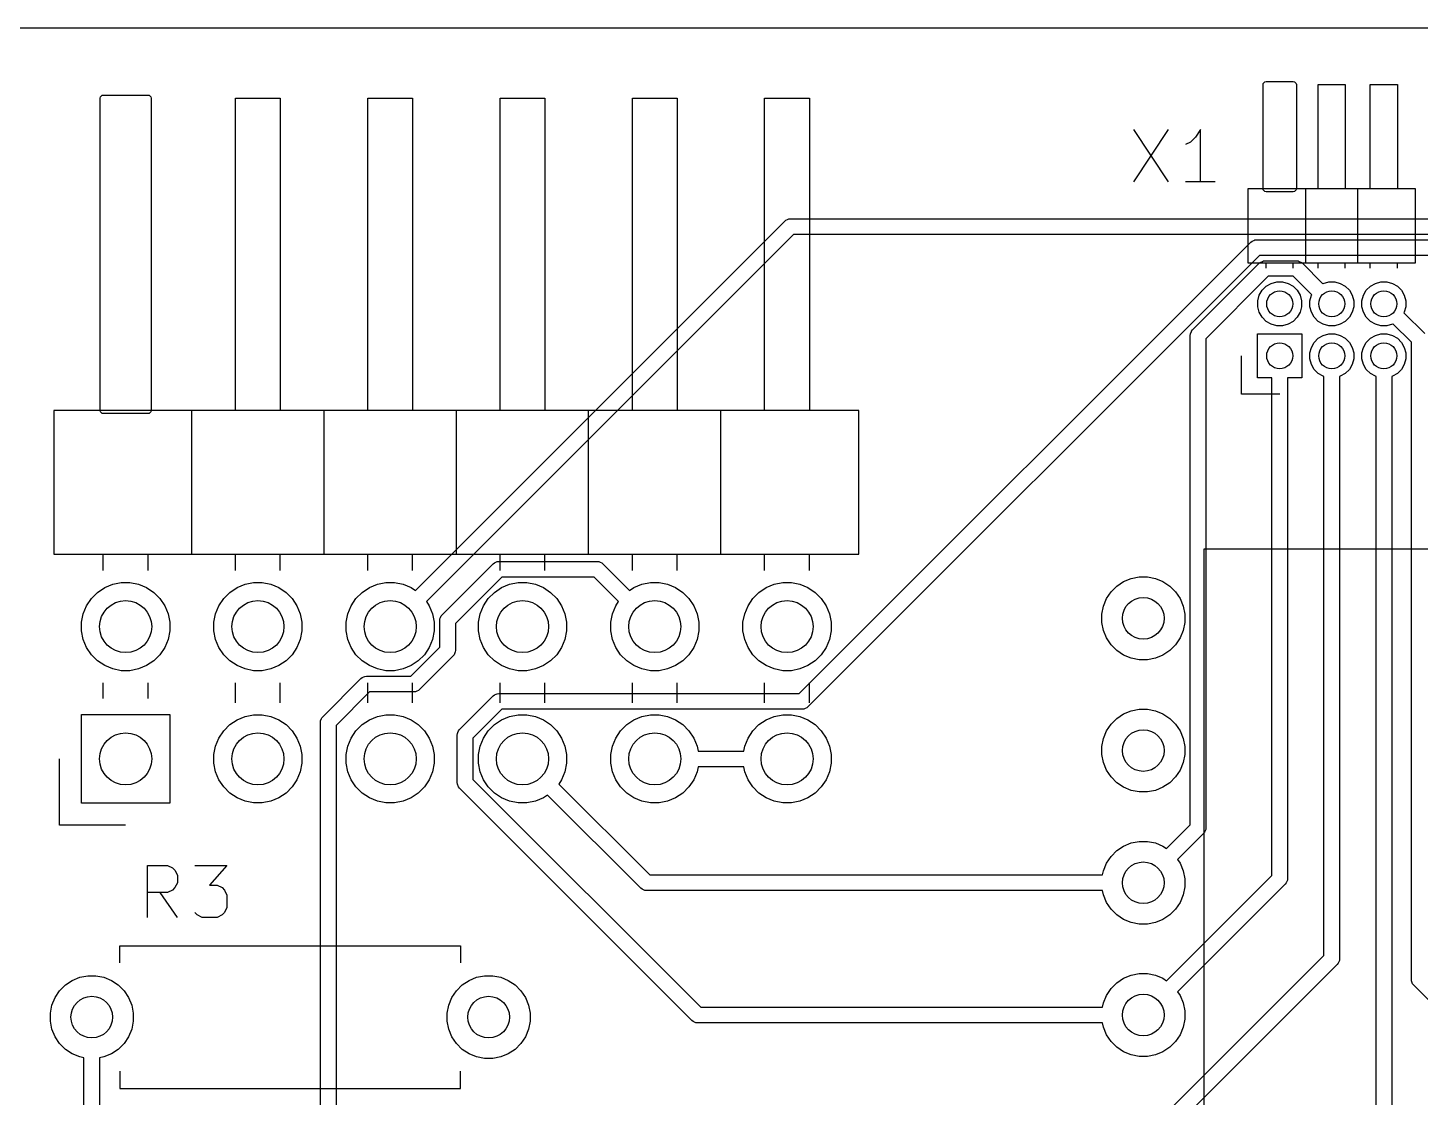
# Model space of a CAD drawing. Extents: x 119.8 to 199.8, y -185.2 to -95.2.
# Drawn here: x 136.22 to 162.95, y -115.7 to -95.16 of the extents above; entities that cross this region are included whole.
import ezdxf

# ---------------------------------------------------------------- set-up
doc = ezdxf.new("R2010")
doc.units = 0
doc.layers.add('BLACK', color=7, linetype='CONTINUOUS')

msp = doc.modelspace()

# ---------------------------------------------------------------- linework, layer by layer
at = {"layer": 'BLACK', "linetype": 'CONTINUOUS'}
for p, q in [((119.7556, -95.1644), (199.7556, -95.1644)), ((159.9356, -96.2544), (159.940167, -96.231439)), ((159.940167, -96.231439), (159.972639, -96.198967)), ((159.972639, -96.198967), (159.9956, -96.1944)), ((159.9956, -96.1944), (160.5156, -96.1944)), ((160.5156, -96.1944), (160.538561, -96.198967)), ((160.538561, -96.198967), (160.571033, -96.231439)), ((160.571033, -96.231439), (160.5756, -96.2544)), ((137.6056, -96.5144), (137.610167, -96.491439)), ((137.610167, -96.491439), (137.642639, -96.458967)), ((137.642639, -96.458967), (137.6656, -96.4544)), ((137.6656, -96.4544), (138.5256, -96.4544)), ((138.5256, -96.4544), (138.548561, -96.458967)), ((138.548561, -96.458967), (138.581033, -96.491439)), ((138.581033, -96.491439), (138.5856, -96.5144)), ((159.9356, -98.2544), (159.9356, -96.2544)), ((160.5756, -96.2544), (160.5756, -98.2544)), ((160.9956, -96.2544), (161.5156, -96.2544)), ((160.9956, -98.2544), (160.9956, -96.2544)), ((161.5156, -96.2544), (161.5156, -98.2544)), ((161.9956, -96.2544), (162.5156, -96.2544)), ((161.9956, -98.2544), (161.9956, -96.2544)), ((162.5156, -96.2544), (162.5156, -98.2544)), ((137.6056, -102.5144), (137.6056, -96.5144)), ((138.5856, -96.5144), (138.5856, -102.5144)), ((140.2056, -96.5144), (141.0656, -96.5144)), ((140.2056, -102.5144), (140.2056, -96.5144)), ((141.0656, -96.5144), (141.0656, -102.5144)), ((142.7456, -96.5144), (143.6056, -96.5144)), ((142.7456, -102.5144), (142.7456, -96.5144)), ((143.6056, -96.5144), (143.6056, -102.5144)), ((145.2856, -96.5144), (146.1456, -96.5144)), ((145.2856, -102.5144), (145.2856, -96.5144)), ((146.1456, -96.5144), (146.1456, -102.5144)), ((147.8256, -96.5144), (148.6856, -96.5144)), ((147.8256, -102.5144), (147.8256, -96.5144)), ((148.6856, -96.5144), (148.6856, -102.5144)), ((150.3656, -96.5144), (151.2256, -96.5144)), ((150.3656, -102.5144), (150.3656, -96.5144)), ((151.2256, -96.5144), (151.2256, -102.5144)), ((157.446076, -97.119219), (158.112742, -98.119219)), ((158.112742, -97.119219), (157.446076, -98.119219)), ((158.636552, -97.262076), (158.541314, -97.357314)), ((158.73179, -97.119219), (158.636552, -97.262076)), ((158.73179, -98.119219), (158.73179, -97.119219)), ((158.541314, -97.357314), (158.446076, -97.404933)), ((159.017504, -98.119219), (158.446076, -98.119219)), ((159.6456, -98.2544), (159.6456, -99.6744)), ((162.8656, -98.2544), (159.6456, -98.2544)), ((159.940167, -98.277361), (159.9356, -98.2544)), ((159.972639, -98.309833), (159.940167, -98.277361)), ((159.9956, -98.3144), (159.972639, -98.309833)), ((160.5156, -98.3144), (159.9956, -98.3144)), ((160.538561, -98.309833), (160.5156, -98.3144)), ((160.571033, -98.277361), (160.538561, -98.309833)), ((160.5756, -98.2544), (160.571033, -98.277361)), ((160.7556, -99.6744), (160.7556, -98.2544)), ((161.7556, -99.6744), (161.7556, -98.2544)), ((162.8656, -99.6744), (162.8656, -98.2544)), ((143.658301, -105.969566), (150.752334, -98.875534)), ((150.752334, -98.875534), (150.775065, -98.856879)), ((150.775065, -98.856879), (150.806739, -98.843759)), ((150.806739, -98.843759), (150.829136, -98.834482)), ((150.829136, -98.834482), (150.8584, -98.8316)), ((150.8584, -98.8316), (175.782112, -98.8316)), ((150.920532, -99.1316), (143.870433, -106.181698)), ((175.71998, -99.1316), (150.920532, -99.1316)), ((151.028434, -107.9518), (159.7021, -99.278134)), ((159.7021, -99.278134), (159.724831, -99.259479)), ((159.724831, -99.259479), (159.756505, -99.246359)), ((159.756505, -99.246359), (159.778902, -99.237082)), ((159.778902, -99.237082), (159.808166, -99.2342)), ((159.808166, -99.2342), (172.0854, -99.2342)), ((159.870298, -99.5342), (151.196632, -108.207866)), ((158.582134, -100.967462), (159.868862, -99.680734)), ((159.6456, -99.6744), (162.8656, -99.6744)), ((159.868862, -99.680734), (159.891593, -99.662079)), ((172.023268, -99.5342), (159.870298, -99.5342)), ((159.891593, -99.662079), (159.923267, -99.648959)), ((159.923267, -99.648959), (159.945664, -99.639682)), ((159.945664, -99.639682), (159.974928, -99.6368)), ((159.974928, -99.6368), (160.578, -99.6368)), ((159.9956, -99.776923), (159.9956, -99.6744)), ((160.5156, -99.776923), (160.5156, -99.6744)), ((160.578, -99.6368), (160.607264, -99.639682)), ((160.607264, -99.639682), (160.629661, -99.648959)), ((160.629661, -99.648959), (160.661335, -99.662079)), ((160.661335, -99.662079), (160.684066, -99.680734)), ((160.684066, -99.680734), (161.081626, -100.078294)), ((160.9956, -99.776923), (160.9956, -99.6744)), ((161.5156, -99.776923), (161.5156, -99.6744)), ((161.9956, -99.776923), (161.9956, -99.6744)), ((162.5156, -99.776923), (162.5156, -99.6744)), ((160.03706, -99.9368), (158.8382, -101.13566)), ((160.515868, -99.9368), (160.03706, -99.9368)), ((160.869494, -100.290426), (160.515868, -99.9368)), ((159.862951, -100.30176), (159.918425, -100.205676)), ((159.918425, -100.205676), (159.996876, -100.127225)), ((159.996876, -100.127225), (160.09296, -100.071751)), ((160.09296, -100.071751), (160.200126, -100.043036)), ((160.200126, -100.043036), (160.311074, -100.043036)), ((160.311074, -100.043036), (160.41824, -100.071751)), ((160.41824, -100.071751), (160.514324, -100.127225)), ((160.514324, -100.127225), (160.592775, -100.205676)), ((160.592775, -100.205676), (160.648249, -100.30176)), ((161.081626, -100.078294), (161.09296, -100.071751)), ((161.09296, -100.071751), (161.200126, -100.043036)), ((161.200126, -100.043036), (161.311074, -100.043036)), ((161.311074, -100.043036), (161.41824, -100.071751)), ((161.41824, -100.071751), (161.514324, -100.127225)), ((161.514324, -100.127225), (161.592775, -100.205676)), ((161.592775, -100.205676), (161.648249, -100.30176)), ((161.862951, -100.30176), (161.918425, -100.205676)), ((161.918425, -100.205676), (161.996876, -100.127225)), ((161.996876, -100.127225), (162.09296, -100.071751)), ((162.09296, -100.071751), (162.200126, -100.043036)), ((162.200126, -100.043036), (162.311074, -100.043036)), ((162.311074, -100.043036), (162.41824, -100.071751)), ((162.41824, -100.071751), (162.514324, -100.127225)), ((162.514324, -100.127225), (162.592775, -100.205676)), ((162.592775, -100.205676), (162.648249, -100.30176)), ((159.834236, -100.408926), (159.862951, -100.30176)), ((159.834236, -100.519874), (159.834236, -100.408926)), ((159.862951, -100.62704), (159.834236, -100.519874)), ((160.648249, -100.30176), (160.676964, -100.408926)), ((160.676964, -100.519874), (160.648249, -100.62704)), ((160.676964, -100.408926), (160.676964, -100.519874)), ((160.834236, -100.408926), (160.862951, -100.30176)), ((160.834236, -100.519874), (160.834236, -100.408926)), ((160.862951, -100.62704), (160.834236, -100.519874)), ((160.862951, -100.30176), (160.869494, -100.290426)), ((161.648249, -100.30176), (161.676964, -100.408926)), ((161.676964, -100.519874), (161.648249, -100.62704)), ((161.676964, -100.408926), (161.676964, -100.519874)), ((161.834236, -100.408926), (161.862951, -100.30176)), ((161.834236, -100.519874), (161.834236, -100.408926)), ((161.862951, -100.62704), (161.834236, -100.519874)), ((162.648249, -100.30176), (162.676964, -100.408926)), ((162.676964, -100.519874), (162.648249, -100.62704)), ((162.676964, -100.408926), (162.676964, -100.519874)), ((159.918425, -100.723124), (159.862951, -100.62704)), ((159.996876, -100.801575), (159.918425, -100.723124)), ((160.592775, -100.723124), (160.514324, -100.801575)), ((160.648249, -100.62704), (160.592775, -100.723124)), ((160.918425, -100.723124), (160.862951, -100.62704)), ((160.996876, -100.801575), (160.918425, -100.723124)), ((161.592775, -100.723124), (161.514324, -100.801575)), ((161.648249, -100.62704), (161.592775, -100.723124)), ((161.918425, -100.723124), (161.862951, -100.62704)), ((161.996876, -100.801575), (161.918425, -100.723124)), ((162.648249, -100.62704), (162.641705, -100.638373)), ((162.641705, -100.638373), (163.039266, -101.035934)), ((158.5382, -101.073528), (158.541082, -101.044264)), ((158.541082, -101.044264), (158.561537, -100.994882)), ((158.561537, -100.994882), (158.563479, -100.990193)), ((158.563479, -100.990193), (158.582134, -100.967462)), ((159.8306, -101.8894), (159.8306, -101.0394)), ((159.8306, -101.0394), (160.6806, -101.0394)), ((160.09296, -100.857049), (159.996876, -100.801575)), ((160.200126, -100.885764), (160.09296, -100.857049)), ((160.311074, -100.885764), (160.200126, -100.885764)), ((160.41824, -100.857049), (160.311074, -100.885764)), ((160.514324, -100.801575), (160.41824, -100.857049)), ((160.6806, -101.0394), (160.6806, -101.8894)), ((161.09296, -100.857049), (160.996876, -100.801575)), ((161.200126, -100.885764), (161.09296, -100.857049)), ((161.09296, -101.071751), (161.200126, -101.043036)), ((161.311074, -100.885764), (161.200126, -100.885764)), ((161.200126, -101.043036), (161.311074, -101.043036)), ((161.41824, -100.857049), (161.311074, -100.885764)), ((161.311074, -101.043036), (161.41824, -101.071751)), ((161.514324, -100.801575), (161.41824, -100.857049)), ((162.09296, -100.857049), (161.996876, -100.801575)), ((162.200126, -100.885764), (162.09296, -100.857049)), ((162.09296, -101.071751), (162.200126, -101.043036)), ((162.311074, -100.885764), (162.200126, -100.885764)), ((162.200126, -101.043036), (162.311074, -101.043036)), ((162.41824, -100.857049), (162.311074, -100.885764)), ((162.311074, -101.043036), (162.41824, -101.071751)), ((162.429573, -100.850505), (162.41824, -100.857049)), ((162.7832, -101.204132), (162.429573, -100.850505)), ((158.5382, -110.469668), (158.5382, -101.073528)), ((158.8382, -101.13566), (158.8382, -110.5318)), ((160.834236, -101.408926), (160.862951, -101.30176)), ((160.862951, -101.30176), (160.918425, -101.205676)), ((160.918425, -101.205676), (160.996876, -101.127225)), ((160.996876, -101.127225), (161.09296, -101.071751)), ((161.41824, -101.071751), (161.514324, -101.127225)), ((161.514324, -101.127225), (161.592775, -101.205676)), ((161.592775, -101.205676), (161.648249, -101.30176)), ((161.648249, -101.30176), (161.676964, -101.408926)), ((161.834236, -101.408926), (161.862951, -101.30176)), ((161.862951, -101.30176), (161.918425, -101.205676)), ((161.918425, -101.205676), (161.996876, -101.127225)), ((161.996876, -101.127225), (162.09296, -101.071751)), ((162.41824, -101.071751), (162.514324, -101.127225)), ((162.514324, -101.127225), (162.592775, -101.205676)), ((162.592775, -101.205676), (162.648249, -101.30176)), ((162.648249, -101.30176), (162.676964, -101.408926)), ((162.7832, -113.4394), (162.7832, -101.204132)), ((159.5206, -102.1994), (159.5206, -101.4644)), ((160.834236, -101.519874), (160.834236, -101.408926)), ((160.862951, -101.62704), (160.834236, -101.519874)), ((161.676964, -101.519874), (161.648249, -101.62704)), ((161.676964, -101.408926), (161.676964, -101.519874)), ((161.834236, -101.519874), (161.834236, -101.408926)), ((161.862951, -101.62704), (161.834236, -101.519874)), ((162.676964, -101.519874), (162.648249, -101.62704)), ((162.676964, -101.408926), (162.676964, -101.519874)), ((160.918425, -101.723124), (160.862951, -101.62704)), ((160.996876, -101.801575), (160.918425, -101.723124)), ((161.09296, -101.857049), (160.996876, -101.801575)), ((161.1056, -101.860435), (161.09296, -101.857049)), ((161.41824, -101.857049), (161.4056, -101.860435)), ((161.514324, -101.801575), (161.41824, -101.857049)), ((161.592775, -101.723124), (161.514324, -101.801575)), ((161.648249, -101.62704), (161.592775, -101.723124)), ((161.918425, -101.723124), (161.862951, -101.62704)), ((161.996876, -101.801575), (161.918425, -101.723124)), ((162.09296, -101.857049), (161.996876, -101.801575)), ((162.1056, -101.860435), (162.09296, -101.857049)), ((162.41824, -101.857049), (162.4056, -101.860435)), ((162.514324, -101.801575), (162.41824, -101.857049)), ((162.592775, -101.723124), (162.514324, -101.801575)), ((162.648249, -101.62704), (162.592775, -101.723124)), ((160.1056, -101.8894), (159.8306, -101.8894)), ((160.1056, -111.442268), (160.1056, -101.8894)), ((160.6806, -101.8894), (160.4056, -101.8894)), ((160.4056, -101.8894), (160.4056, -111.5044)), ((161.1056, -112.982268), (161.1056, -101.860435)), ((161.4056, -101.860435), (161.4056, -113.0444)), ((162.1056, -136.5244), (162.1056, -101.860435)), ((162.4056, -101.860435), (162.4056, -136.462268)), ((160.2556, -102.1994), (159.5206, -102.1994)), ((136.7156, -102.5144), (136.7156, -105.2744)), ((152.1756, -102.5144), (136.7156, -102.5144)), ((137.610167, -102.537361), (137.6056, -102.5144)), ((137.642639, -102.569833), (137.610167, -102.537361)), ((137.6656, -102.5744), (137.642639, -102.569833)), ((138.5256, -102.5744), (137.6656, -102.5744)), ((138.548561, -102.569833), (138.5256, -102.5744)), ((138.581033, -102.537361), (138.548561, -102.569833)), ((138.5856, -102.5144), (138.581033, -102.537361)), ((139.3656, -105.2744), (139.3656, -102.5144)), ((141.9056, -105.2744), (141.9056, -102.5144)), ((144.4456, -105.2744), (144.4456, -102.5144)), ((146.9856, -105.2744), (146.9856, -102.5144)), ((149.5256, -105.2744), (149.5256, -102.5144)), ((152.1756, -105.2744), (152.1756, -102.5144)), ((136.7156, -105.2744), (152.1756, -105.2744)), ((137.6656, -105.587042), (137.6656, -105.2744)), ((138.5256, -105.587042), (138.5256, -105.2744)), ((140.2056, -105.587042), (140.2056, -105.2744)), ((141.0656, -105.587042), (141.0656, -105.2744)), ((142.7456, -105.587042), (142.7456, -105.2744)), ((143.6056, -105.587042), (143.6056, -105.2744)), ((145.2856, -105.587042), (145.2856, -105.2744)), ((146.1456, -105.587042), (146.1456, -105.2744)), ((147.8256, -105.587042), (147.8256, -105.2744)), ((148.6856, -105.587042), (148.6856, -105.2744)), ((150.3656, -105.587042), (150.3656, -105.2744)), ((151.2256, -105.587042), (151.2256, -105.2744)), ((158.7956, -105.1744), (158.7956, -140.8544)), ((164.0956, -105.1744), (158.7956, -105.1744)), ((144.172134, -106.436422), (145.152822, -105.455734)), ((145.152822, -105.455734), (145.175552, -105.437079)), ((145.175552, -105.437079), (145.213787, -105.421242)), ((145.213787, -105.421242), (145.229624, -105.414682)), ((145.229624, -105.414682), (145.258888, -105.4118)), ((145.258888, -105.4118), (147.153, -105.4118)), ((147.153, -105.4118), (147.182264, -105.414682)), ((147.182264, -105.414682), (147.204661, -105.423959)), ((147.204661, -105.423959), (147.236335, -105.437079)), ((147.236335, -105.437079), (147.259066, -105.455734)), ((147.259066, -105.455734), (147.772898, -105.969566)), ((137.694913, -105.914767), (137.848858, -105.851001)), ((137.848858, -105.851001), (138.012285, -105.818493)), ((138.012285, -105.818493), (138.178915, -105.818493)), ((138.178915, -105.818493), (138.342342, -105.851001)), ((138.342342, -105.851001), (138.496287, -105.914767)), ((140.234913, -105.914767), (140.388858, -105.851001)), ((140.388858, -105.851001), (140.552285, -105.818493)), ((140.552285, -105.818493), (140.718915, -105.818493)), ((140.718915, -105.818493), (140.882342, -105.851001)), ((140.882342, -105.851001), (141.036287, -105.914767)), ((142.774913, -105.914767), (142.928858, -105.851001)), ((142.928858, -105.851001), (143.092285, -105.818493)), ((143.092285, -105.818493), (143.258915, -105.818493)), ((143.258915, -105.818493), (143.422342, -105.851001)), ((143.422342, -105.851001), (143.576287, -105.914767)), ((145.32102, -105.7118), (144.4282, -106.60462)), ((145.314913, -105.914767), (145.468858, -105.851001)), ((147.090868, -105.7118), (145.32102, -105.7118)), ((145.468858, -105.851001), (145.632285, -105.818493)), ((145.632285, -105.818493), (145.798915, -105.818493)), ((145.798915, -105.818493), (145.962342, -105.851001)), ((145.962342, -105.851001), (146.116287, -105.914767)), ((147.560766, -106.181698), (147.090868, -105.7118)), ((147.854913, -105.914767), (148.008858, -105.851001)), ((148.008858, -105.851001), (148.172285, -105.818493)), ((148.172285, -105.818493), (148.338915, -105.818493)), ((148.338915, -105.818493), (148.502342, -105.851001)), ((148.502342, -105.851001), (148.656287, -105.914767)), ((150.394913, -105.914767), (150.548858, -105.851001)), ((150.548858, -105.851001), (150.712285, -105.818493)), ((150.712285, -105.818493), (150.878915, -105.818493)), ((150.878915, -105.818493), (151.042342, -105.851001)), ((151.042342, -105.851001), (151.196287, -105.914767)), ((157.128085, -105.885992), (157.258483, -105.798863)), ((157.258483, -105.798863), (157.403372, -105.738848)), ((157.403372, -105.738848), (157.557186, -105.708252)), ((157.557186, -105.708252), (157.714014, -105.708252)), ((157.714014, -105.708252), (157.867828, -105.738848)), ((157.867828, -105.738848), (158.012717, -105.798863)), ((158.012717, -105.798863), (158.143115, -105.885992)), ((137.345967, -106.263713), (137.438541, -106.125166)), ((137.438541, -106.125166), (137.556366, -106.007341)), ((137.556366, -106.007341), (137.694913, -105.914767)), ((138.496287, -105.914767), (138.634834, -106.007341)), ((138.634834, -106.007341), (138.752659, -106.125166)), ((138.752659, -106.125166), (138.845233, -106.263713)), ((139.885967, -106.263713), (139.978541, -106.125166)), ((139.978541, -106.125166), (140.096366, -106.007341)), ((140.096366, -106.007341), (140.234913, -105.914767)), ((141.036287, -105.914767), (141.174834, -106.007341)), ((141.174834, -106.007341), (141.292659, -106.125166)), ((141.292659, -106.125166), (141.385233, -106.263713)), ((142.425967, -106.263713), (142.518541, -106.125166)), ((142.518541, -106.125166), (142.636366, -106.007341)), ((142.636366, -106.007341), (142.774913, -105.914767)), ((143.576287, -105.914767), (143.658301, -105.969566)), ((144.965967, -106.263713), (145.058541, -106.125166)), ((145.058541, -106.125166), (145.176366, -106.007341)), ((145.176366, -106.007341), (145.314913, -105.914767)), ((146.116287, -105.914767), (146.254834, -106.007341)), ((146.254834, -106.007341), (146.372659, -106.125166)), ((146.372659, -106.125166), (146.465233, -106.263713)), ((147.772898, -105.969566), (147.854913, -105.914767)), ((148.656287, -105.914767), (148.794834, -106.007341)), ((148.794834, -106.007341), (148.912659, -106.125166)), ((148.912659, -106.125166), (149.005233, -106.263713)), ((150.045967, -106.263713), (150.138541, -106.125166)), ((150.138541, -106.125166), (150.256366, -106.007341)), ((150.256366, -106.007341), (150.394913, -105.914767)), ((151.196287, -105.914767), (151.334834, -106.007341)), ((151.334834, -106.007341), (151.452659, -106.125166)), ((151.452659, -106.125166), (151.545233, -106.263713)), ((156.870048, -106.272172), (156.930063, -106.127283)), ((156.930063, -106.127283), (157.017192, -105.996885)), ((157.017192, -105.996885), (157.128085, -105.885992)), ((158.143115, -105.885992), (158.254008, -105.996885)), ((158.254008, -105.996885), (158.341137, -106.127283)), ((158.341137, -106.127283), (158.401152, -106.272172)), ((137.282201, -106.417658), (137.345967, -106.263713)), ((138.845233, -106.263713), (138.908999, -106.417658)), ((139.822201, -106.417658), (139.885967, -106.263713)), ((141.385233, -106.263713), (141.448999, -106.417658)), ((142.362201, -106.417658), (142.425967, -106.263713)), ((143.870433, -106.181698), (143.925233, -106.263713)), ((143.925233, -106.263713), (143.988999, -106.417658)), ((144.902201, -106.417658), (144.965967, -106.263713)), ((146.465233, -106.263713), (146.528999, -106.417658)), ((147.442201, -106.417658), (147.505967, -106.263713)), ((147.505967, -106.263713), (147.560766, -106.181698)), ((149.005233, -106.263713), (149.068999, -106.417658)), ((149.982201, -106.417658), (150.045967, -106.263713)), ((151.545233, -106.263713), (151.608999, -106.417658)), ((156.839452, -106.425986), (156.870048, -106.272172)), ((158.401152, -106.272172), (158.431748, -106.425986)), ((137.249693, -106.581085), (137.282201, -106.417658)), ((137.249693, -106.747715), (137.249693, -106.581085)), ((138.908999, -106.417658), (138.941507, -106.581085)), ((138.941507, -106.581085), (138.941507, -106.747715)), ((139.789693, -106.581085), (139.822201, -106.417658)), ((139.789693, -106.747715), (139.789693, -106.581085)), ((141.448999, -106.417658), (141.481507, -106.581085)), ((141.481507, -106.581085), (141.481507, -106.747715)), ((142.329693, -106.581085), (142.362201, -106.417658)), ((142.329693, -106.747715), (142.329693, -106.581085)), ((143.988999, -106.417658), (144.021507, -106.581085)), ((144.021507, -106.581085), (144.021507, -106.747715)), ((144.1282, -106.542488), (144.131082, -106.513224)), ((144.1282, -107.05898), (144.1282, -106.542488)), ((144.131082, -106.513224), (144.140359, -106.490827)), ((144.140359, -106.490827), (144.153479, -106.459153)), ((144.153479, -106.459153), (144.172134, -106.436422)), ((144.4282, -106.60462), (144.4282, -107.121112)), ((144.869693, -106.581085), (144.902201, -106.417658)), ((144.869693, -106.747715), (144.869693, -106.581085)), ((146.528999, -106.417658), (146.561507, -106.581085)), ((146.561507, -106.581085), (146.561507, -106.747715)), ((147.409693, -106.581085), (147.442201, -106.417658)), ((147.409693, -106.747715), (147.409693, -106.581085)), ((149.068999, -106.417658), (149.101507, -106.581085)), ((149.101507, -106.581085), (149.101507, -106.747715)), ((149.949693, -106.581085), (149.982201, -106.417658)), ((149.949693, -106.747715), (149.949693, -106.581085)), ((151.608999, -106.417658), (151.641507, -106.581085)), ((151.641507, -106.581085), (151.641507, -106.747715)), ((156.839452, -106.582814), (156.839452, -106.425986)), ((156.870048, -106.736628), (156.839452, -106.582814)), ((158.431748, -106.582814), (158.401152, -106.736628)), ((158.431748, -106.425986), (158.431748, -106.582814)), ((137.282201, -106.911142), (137.249693, -106.747715)), ((137.345967, -107.065087), (137.282201, -106.911142)), ((138.908999, -106.911142), (138.845233, -107.065087)), ((138.941507, -106.747715), (138.908999, -106.911142)), ((139.822201, -106.911142), (139.789693, -106.747715)), ((139.885967, -107.065087), (139.822201, -106.911142)), ((141.448999, -106.911142), (141.385233, -107.065087)), ((141.481507, -106.747715), (141.448999, -106.911142)), ((142.362201, -106.911142), (142.329693, -106.747715)), ((142.425967, -107.065087), (142.362201, -106.911142)), ((143.988999, -106.911142), (143.925233, -107.065087)), ((144.021507, -106.747715), (143.988999, -106.911142)), ((144.902201, -106.911142), (144.869693, -106.747715)), ((144.965967, -107.065087), (144.902201, -106.911142)), ((146.528999, -106.911142), (146.465233, -107.065087)), ((146.561507, -106.747715), (146.528999, -106.911142)), ((147.442201, -106.911142), (147.409693, -106.747715)), ((147.505967, -107.065087), (147.442201, -106.911142)), ((149.068999, -106.911142), (149.005233, -107.065087)), ((149.101507, -106.747715), (149.068999, -106.911142)), ((149.982201, -106.911142), (149.949693, -106.747715)), ((150.045967, -107.065087), (149.982201, -106.911142)), ((151.608999, -106.911142), (151.545233, -107.065087)), ((151.641507, -106.747715), (151.608999, -106.911142)), ((156.930063, -106.881517), (156.870048, -106.736628)), ((157.017192, -107.011915), (156.930063, -106.881517)), ((158.341137, -106.881517), (158.254008, -107.011915)), ((158.401152, -106.736628), (158.341137, -106.881517)), ((137.438541, -107.203634), (137.345967, -107.065087)), ((137.556366, -107.321459), (137.438541, -107.203634)), ((138.752659, -107.203634), (138.634834, -107.321459)), ((138.845233, -107.065087), (138.752659, -107.203634)), ((139.978541, -107.203634), (139.885967, -107.065087)), ((140.096366, -107.321459), (139.978541, -107.203634)), ((141.292659, -107.203634), (141.174834, -107.321459)), ((141.385233, -107.065087), (141.292659, -107.203634)), ((142.518541, -107.203634), (142.425967, -107.065087)), ((142.636366, -107.321459), (142.518541, -107.203634)), ((143.57018, -107.617), (144.1282, -107.05898)), ((143.832659, -107.203634), (143.714834, -107.321459)), ((143.925233, -107.065087), (143.832659, -107.203634)), ((144.402921, -107.204447), (144.384266, -107.227178)), ((144.425318, -107.150375), (144.402921, -107.204447)), ((144.4282, -107.121112), (144.425318, -107.150375)), ((145.058541, -107.203634), (144.965967, -107.065087)), ((145.176366, -107.321459), (145.058541, -107.203634)), ((146.372659, -107.203634), (146.254834, -107.321459)), ((146.465233, -107.065087), (146.372659, -107.203634)), ((147.598541, -107.203634), (147.505967, -107.065087)), ((147.716366, -107.321459), (147.598541, -107.203634)), ((148.912659, -107.203634), (148.794834, -107.321459)), ((149.005233, -107.065087), (148.912659, -107.203634)), ((150.138541, -107.203634), (150.045967, -107.065087)), ((150.256366, -107.321459), (150.138541, -107.203634)), ((151.452659, -107.203634), (151.334834, -107.321459)), ((151.545233, -107.065087), (151.452659, -107.203634)), ((157.128085, -107.122808), (157.017192, -107.011915)), ((157.258483, -107.209937), (157.128085, -107.122808)), ((158.143115, -107.122808), (158.012717, -107.209937)), ((158.254008, -107.011915), (158.143115, -107.122808)), ((137.694913, -107.414033), (137.556366, -107.321459)), ((137.848858, -107.477799), (137.694913, -107.414033)), ((138.496287, -107.414033), (138.342342, -107.477799)), ((138.634834, -107.321459), (138.496287, -107.414033)), ((140.234913, -107.414033), (140.096366, -107.321459)), ((140.388858, -107.477799), (140.234913, -107.414033)), ((141.036287, -107.414033), (140.882342, -107.477799)), ((141.174834, -107.321459), (141.036287, -107.414033)), ((142.774913, -107.414033), (142.636366, -107.321459)), ((142.928858, -107.477799), (142.774913, -107.414033)), ((143.576287, -107.414033), (143.422342, -107.477799)), ((143.714834, -107.321459), (143.576287, -107.414033)), ((144.384266, -107.227178), (143.738378, -107.873066)), ((145.314913, -107.414033), (145.176366, -107.321459)), ((145.468858, -107.477799), (145.314913, -107.414033)), ((146.116287, -107.414033), (145.962342, -107.477799)), ((146.254834, -107.321459), (146.116287, -107.414033)), ((147.854913, -107.414033), (147.716366, -107.321459)), ((148.008858, -107.477799), (147.854913, -107.414033)), ((148.656287, -107.414033), (148.502342, -107.477799)), ((148.794834, -107.321459), (148.656287, -107.414033)), ((150.394913, -107.414033), (150.256366, -107.321459)), ((150.548858, -107.477799), (150.394913, -107.414033)), ((151.196287, -107.414033), (151.042342, -107.477799)), ((151.334834, -107.321459), (151.196287, -107.414033)), ((157.403372, -107.269952), (157.258483, -107.209937)), ((157.557186, -107.300548), (157.403372, -107.269952)), ((157.714014, -107.300548), (157.557186, -107.300548)), ((157.867828, -107.269952), (157.714014, -107.300548)), ((158.012717, -107.209937), (157.867828, -107.269952)), ((137.6656, -108.0444), (137.6656, -107.741758)), ((138.012285, -107.510307), (137.848858, -107.477799)), ((138.178915, -107.510307), (138.012285, -107.510307)), ((138.342342, -107.477799), (138.178915, -107.510307)), ((138.5256, -108.0444), (138.5256, -107.741758)), ((140.2056, -108.127042), (140.2056, -107.741758)), ((140.552285, -107.510307), (140.388858, -107.477799)), ((140.718915, -107.510307), (140.552285, -107.510307)), ((140.882342, -107.477799), (140.718915, -107.510307)), ((141.0656, -108.127042), (141.0656, -107.741758)), ((141.879534, -108.394222), (142.612822, -107.660934)), ((142.612822, -107.660934), (142.635553, -107.642279)), ((142.635553, -107.642279), (142.667227, -107.629159)), ((142.667227, -107.629159), (142.689624, -107.619882)), ((142.689624, -107.619882), (142.718888, -107.617)), ((142.718888, -107.617), (143.57018, -107.617)), ((142.7456, -108.127042), (142.7456, -107.741758)), ((143.092285, -107.510307), (142.928858, -107.477799)), ((143.258915, -107.510307), (143.092285, -107.510307)), ((143.422342, -107.477799), (143.258915, -107.510307)), ((143.6056, -108.127042), (143.6056, -107.741758)), ((145.2856, -108.127042), (145.2856, -107.741758)), ((145.632285, -107.510307), (145.468858, -107.477799)), ((145.798915, -107.510307), (145.632285, -107.510307)), ((145.962342, -107.477799), (145.798915, -107.510307)), ((146.1456, -108.127042), (146.1456, -107.741758)), ((147.8256, -108.127042), (147.8256, -107.741758)), ((148.172285, -107.510307), (148.008858, -107.477799)), ((148.338915, -107.510307), (148.172285, -107.510307)), ((148.502342, -107.477799), (148.338915, -107.510307)), ((148.6856, -108.127042), (148.6856, -107.741758)), ((150.3656, -108.127042), (150.3656, -107.741758)), ((150.712285, -107.510307), (150.548858, -107.477799)), ((150.878915, -107.510307), (150.712285, -107.510307)), ((151.042342, -107.477799), (150.878915, -107.510307)), ((151.2256, -108.127042), (151.2256, -107.741758)), ((142.78102, -107.917), (142.1356, -108.56242)), ((143.632312, -107.917), (142.78102, -107.917)), ((143.661576, -107.914118), (143.632312, -107.917)), ((143.683973, -107.90484), (143.661576, -107.914118)), ((143.715647, -107.891721), (143.683973, -107.90484)), ((143.738378, -107.873066), (143.715647, -107.891721)), ((144.506934, -108.641622), (145.152822, -107.995734)), ((145.152822, -107.995734), (145.175553, -107.977079)), ((145.175553, -107.977079), (145.207227, -107.963959)), ((145.207227, -107.963959), (145.229624, -107.954682)), ((145.229624, -107.954682), (145.258888, -107.9518)), ((145.258888, -107.9518), (151.028434, -107.9518)), ((145.32102, -108.2518), (144.763, -108.80982)), ((151.090566, -108.2518), (145.32102, -108.2518)), ((151.11983, -108.248918), (151.090566, -108.2518)), ((151.142227, -108.23964), (151.11983, -108.248918)), ((151.173901, -108.226521), (151.142227, -108.23964)), ((151.196632, -108.207866), (151.173901, -108.226521)), ((157.403372, -108.278848), (157.557186, -108.248252)), ((157.557186, -108.248252), (157.714014, -108.248252)), ((157.714014, -108.248252), (157.867828, -108.278848)), ((137.2456, -110.0544), (137.2456, -108.3544)), ((137.2456, -108.3544), (138.9456, -108.3544)), ((138.9456, -108.3544), (138.9456, -110.0544)), ((140.096366, -108.547341), (140.234913, -108.454767)), ((140.234913, -108.454767), (140.388858, -108.391001)), ((140.388858, -108.391001), (140.552285, -108.358493)), ((140.552285, -108.358493), (140.718915, -108.358493)), ((140.718915, -108.358493), (140.882342, -108.391001)), ((140.882342, -108.391001), (141.036287, -108.454767)), ((141.036287, -108.454767), (141.174834, -108.547341)), ((141.8356, -108.500288), (141.838482, -108.471024)), ((141.8356, -120.940721), (141.8356, -108.500288)), ((141.838482, -108.471024), (141.857135, -108.425992)), ((141.857135, -108.425992), (141.860879, -108.416953)), ((141.860879, -108.416953), (141.879534, -108.394222)), ((142.636366, -108.547341), (142.774913, -108.454767)), ((142.774913, -108.454767), (142.928858, -108.391001)), ((142.928858, -108.391001), (143.092285, -108.358493)), ((143.092285, -108.358493), (143.258915, -108.358493)), ((143.258915, -108.358493), (143.422342, -108.391001)), ((143.422342, -108.391001), (143.576287, -108.454767)), ((143.576287, -108.454767), (143.714834, -108.547341)), ((145.176366, -108.547341), (145.314913, -108.454767)), ((145.314913, -108.454767), (145.468858, -108.391001)), ((145.468858, -108.391001), (145.632285, -108.358493)), ((145.632285, -108.358493), (145.798915, -108.358493)), ((145.798915, -108.358493), (145.962342, -108.391001)), ((145.962342, -108.391001), (146.116287, -108.454767)), ((146.116287, -108.454767), (146.254834, -108.547341)), ((147.716366, -108.547341), (147.854913, -108.454767)), ((147.854913, -108.454767), (148.008858, -108.391001)), ((148.008858, -108.391001), (148.172285, -108.358493)), ((148.172285, -108.358493), (148.338915, -108.358493)), ((148.338915, -108.358493), (148.502342, -108.391001)), ((148.502342, -108.391001), (148.656287, -108.454767)), ((148.656287, -108.454767), (148.794834, -108.547341)), ((150.256366, -108.547341), (150.394913, -108.454767)), ((150.394913, -108.454767), (150.548858, -108.391001)), ((150.548858, -108.391001), (150.712285, -108.358493)), ((150.712285, -108.358493), (150.878915, -108.358493)), ((150.878915, -108.358493), (151.042342, -108.391001)), ((151.042342, -108.391001), (151.196287, -108.454767)), ((151.196287, -108.454767), (151.334834, -108.547341)), ((156.930063, -108.667283), (157.017192, -108.536885)), ((157.017192, -108.536885), (157.128085, -108.425992)), ((157.128085, -108.425992), (157.258483, -108.338863)), ((157.258483, -108.338863), (157.403372, -108.278848)), ((157.867828, -108.278848), (158.012717, -108.338863)), ((158.012717, -108.338863), (158.143115, -108.425992)), ((158.143115, -108.425992), (158.254008, -108.536885)), ((158.254008, -108.536885), (158.341137, -108.667283)), ((139.822201, -108.957658), (139.885967, -108.803713)), ((139.885967, -108.803713), (139.978541, -108.665166)), ((139.978541, -108.665166), (140.096366, -108.547341)), ((141.174834, -108.547341), (141.292659, -108.665166)), ((141.292659, -108.665166), (141.385233, -108.803713)), ((141.385233, -108.803713), (141.448999, -108.957658)), ((142.1356, -108.56242), (142.1356, -120.940721)), ((142.362201, -108.957658), (142.425967, -108.803713)), ((142.425967, -108.803713), (142.518541, -108.665166)), ((142.518541, -108.665166), (142.636366, -108.547341)), ((143.714834, -108.547341), (143.832659, -108.665166)), ((143.832659, -108.665166), (143.925233, -108.803713)), ((143.925233, -108.803713), (143.988999, -108.957658)), ((144.463, -108.747688), (144.465882, -108.718424)), ((144.463, -109.661112), (144.463, -108.747688)), ((144.465882, -108.718424), (144.475159, -108.696027)), ((144.475159, -108.696027), (144.488279, -108.664353)), ((144.488279, -108.664353), (144.506934, -108.641622)), ((144.763, -108.80982), (144.763, -109.59898)), ((144.902201, -108.957658), (144.965967, -108.803713)), ((144.965967, -108.803713), (145.058541, -108.665166)), ((145.058541, -108.665166), (145.176366, -108.547341)), ((146.254834, -108.547341), (146.372659, -108.665166)), ((146.372659, -108.665166), (146.465233, -108.803713)), ((146.465233, -108.803713), (146.528999, -108.957658)), ((147.442201, -108.957658), (147.505967, -108.803713)), ((147.505967, -108.803713), (147.598541, -108.665166)), ((147.598541, -108.665166), (147.716366, -108.547341)), ((148.794834, -108.547341), (148.912659, -108.665166)), ((148.912659, -108.665166), (149.005233, -108.803713)), ((149.005233, -108.803713), (149.068999, -108.957658)), ((149.982201, -108.957658), (150.045967, -108.803713)), ((150.045967, -108.803713), (150.138541, -108.665166)), ((150.138541, -108.665166), (150.256366, -108.547341)), ((151.334834, -108.547341), (151.452659, -108.665166)), ((151.452659, -108.665166), (151.545233, -108.803713)), ((151.545233, -108.803713), (151.608999, -108.957658)), ((156.870048, -108.812172), (156.930063, -108.667283)), ((158.341137, -108.667283), (158.401152, -108.812172)), ((139.789693, -109.121085), (139.822201, -108.957658)), ((141.448999, -108.957658), (141.481507, -109.121085)), ((142.329693, -109.121085), (142.362201, -108.957658)), ((143.988999, -108.957658), (144.021507, -109.121085)), ((144.869693, -109.121085), (144.902201, -108.957658)), ((146.528999, -108.957658), (146.561507, -109.121085)), ((147.409693, -109.121085), (147.442201, -108.957658)), ((149.068999, -108.957658), (149.088242, -109.0544)), ((149.088242, -109.0544), (149.962958, -109.0544)), ((149.962958, -109.0544), (149.982201, -108.957658)), ((151.608999, -108.957658), (151.641507, -109.121085)), ((156.839452, -108.965986), (156.870048, -108.812172)), ((156.839452, -109.122814), (156.839452, -108.965986)), ((158.401152, -108.812172), (158.431748, -108.965986)), ((158.431748, -108.965986), (158.431748, -109.122814)), ((136.8256, -110.4744), (136.8256, -109.2044)), ((139.789693, -109.287715), (139.789693, -109.121085)), ((139.822201, -109.451142), (139.789693, -109.287715)), ((141.481507, -109.287715), (141.448999, -109.451142)), ((141.481507, -109.121085), (141.481507, -109.287715)), ((142.329693, -109.287715), (142.329693, -109.121085)), ((142.362201, -109.451142), (142.329693, -109.287715)), ((144.021507, -109.287715), (143.988999, -109.451142)), ((144.021507, -109.121085), (144.021507, -109.287715)), ((144.869693, -109.287715), (144.869693, -109.121085)), ((144.902201, -109.451142), (144.869693, -109.287715)), ((146.561507, -109.287715), (146.528999, -109.451142)), ((146.561507, -109.121085), (146.561507, -109.287715)), ((147.409693, -109.287715), (147.409693, -109.121085)), ((147.442201, -109.451142), (147.409693, -109.287715)), ((151.641507, -109.287715), (151.608999, -109.451142)), ((151.641507, -109.121085), (151.641507, -109.287715)), ((156.870048, -109.276628), (156.839452, -109.122814)), ((156.930063, -109.421517), (156.870048, -109.276628)), ((158.401152, -109.276628), (158.341137, -109.421517)), ((158.431748, -109.122814), (158.401152, -109.276628)), ((139.885967, -109.605087), (139.822201, -109.451142)), ((139.978541, -109.743634), (139.885967, -109.605087)), ((141.385233, -109.605087), (141.292659, -109.743634)), ((141.448999, -109.451142), (141.385233, -109.605087)), ((142.425967, -109.605087), (142.362201, -109.451142)), ((142.518541, -109.743634), (142.425967, -109.605087)), ((143.925233, -109.605087), (143.832659, -109.743634)), ((143.988999, -109.451142), (143.925233, -109.605087)), ((144.763, -109.59898), (149.13842, -113.9744)), ((144.965967, -109.605087), (144.902201, -109.451142)), ((145.058541, -109.743634), (144.965967, -109.605087)), ((146.465233, -109.605087), (146.410433, -109.687101)), ((146.528999, -109.451142), (146.465233, -109.605087)), ((147.505967, -109.605087), (147.442201, -109.451142)), ((147.598541, -109.743634), (147.505967, -109.605087)), ((149.005233, -109.605087), (148.912659, -109.743634)), ((149.068999, -109.451142), (149.005233, -109.605087)), ((149.088242, -109.3544), (149.068999, -109.451142)), ((149.962958, -109.3544), (149.088242, -109.3544)), ((149.982201, -109.451142), (149.962958, -109.3544)), ((150.045967, -109.605087), (149.982201, -109.451142)), ((150.138541, -109.743634), (150.045967, -109.605087)), ((151.545233, -109.605087), (151.452659, -109.743634)), ((151.608999, -109.451142), (151.545233, -109.605087)), ((157.017192, -109.551915), (156.930063, -109.421517)), ((157.128085, -109.662808), (157.017192, -109.551915)), ((158.254008, -109.551915), (158.143115, -109.662808)), ((158.341137, -109.421517), (158.254008, -109.551915)), ((140.096366, -109.861459), (139.978541, -109.743634)), ((140.234913, -109.954033), (140.096366, -109.861459)), ((141.174834, -109.861459), (141.036287, -109.954033)), ((141.292659, -109.743634), (141.174834, -109.861459)), ((142.636366, -109.861459), (142.518541, -109.743634)), ((142.774913, -109.954033), (142.636366, -109.861459)), ((143.714834, -109.861459), (143.576287, -109.954033)), ((143.832659, -109.743634), (143.714834, -109.861459)), ((144.465882, -109.690375), (144.463, -109.661112)), ((144.488279, -109.744447), (144.465882, -109.690375)), ((144.506934, -109.767178), (144.488279, -109.744447)), ((148.970222, -114.230466), (144.506934, -109.767178)), ((145.176366, -109.861459), (145.058541, -109.743634)), ((145.314913, -109.954033), (145.176366, -109.861459)), ((146.410433, -109.687101), (148.157732, -111.4344)), ((147.716366, -109.861459), (147.598541, -109.743634)), ((147.854913, -109.954033), (147.716366, -109.861459)), ((148.794834, -109.861459), (148.656287, -109.954033)), ((148.912659, -109.743634), (148.794834, -109.861459)), ((150.256366, -109.861459), (150.138541, -109.743634)), ((150.394913, -109.954033), (150.256366, -109.861459)), ((151.334834, -109.861459), (151.196287, -109.954033)), ((151.452659, -109.743634), (151.334834, -109.861459)), ((157.258483, -109.749937), (157.128085, -109.662808)), ((157.403372, -109.809952), (157.258483, -109.749937)), ((157.557186, -109.840548), (157.403372, -109.809952)), ((157.714014, -109.840548), (157.557186, -109.840548)), ((157.867828, -109.809952), (157.714014, -109.840548)), ((158.012717, -109.749937), (157.867828, -109.809952)), ((158.143115, -109.662808), (158.012717, -109.749937)), ((138.9456, -110.0544), (137.2456, -110.0544)), ((140.388858, -110.017799), (140.234913, -109.954033)), ((140.552285, -110.050307), (140.388858, -110.017799)), ((140.718915, -110.050307), (140.552285, -110.050307)), ((140.882342, -110.017799), (140.718915, -110.050307)), ((141.036287, -109.954033), (140.882342, -110.017799)), ((142.928858, -110.017799), (142.774913, -109.954033)), ((143.092285, -110.050307), (142.928858, -110.017799)), ((143.258915, -110.050307), (143.092285, -110.050307)), ((143.422342, -110.017799), (143.258915, -110.050307)), ((143.576287, -109.954033), (143.422342, -110.017799)), ((145.468858, -110.017799), (145.314913, -109.954033)), ((145.632285, -110.050307), (145.468858, -110.017799)), ((145.798915, -110.050307), (145.632285, -110.050307)), ((145.962342, -110.017799), (145.798915, -110.050307)), ((146.116287, -109.954033), (145.962342, -110.017799)), ((146.198301, -109.899233), (146.116287, -109.954033)), ((147.989534, -111.690466), (146.198301, -109.899233)), ((148.008858, -110.017799), (147.854913, -109.954033)), ((148.172285, -110.050307), (148.008858, -110.017799)), ((148.338915, -110.050307), (148.172285, -110.050307)), ((148.502342, -110.017799), (148.338915, -110.050307)), ((148.656287, -109.954033), (148.502342, -110.017799)), ((150.548858, -110.017799), (150.394913, -109.954033)), ((150.712285, -110.050307), (150.548858, -110.017799)), ((150.878915, -110.050307), (150.712285, -110.050307)), ((151.042342, -110.017799), (150.878915, -110.050307)), ((151.196287, -109.954033), (151.042342, -110.017799)), ((138.0956, -110.4744), (136.8256, -110.4744)), ((158.082426, -110.925441), (158.5382, -110.469668)), ((158.794266, -110.637866), (158.294558, -111.137573)), ((158.812921, -110.615136), (158.794266, -110.637866)), ((158.835318, -110.561063), (158.812921, -110.615136)), ((158.8382, -110.5318), (158.835318, -110.561063)), ((157.128085, -110.965992), (157.258483, -110.878863)), ((157.258483, -110.878863), (157.403372, -110.818848)), ((157.403372, -110.818848), (157.557186, -110.788252)), ((157.557186, -110.788252), (157.714014, -110.788252)), ((157.714014, -110.788252), (157.867828, -110.818848)), ((157.867828, -110.818848), (158.012717, -110.878863)), ((158.012717, -110.878863), (158.082426, -110.925441)), ((156.870048, -111.352172), (156.930063, -111.207283)), ((156.930063, -111.207283), (157.017192, -111.076885)), ((157.017192, -111.076885), (157.128085, -110.965992)), ((158.294558, -111.137573), (158.341137, -111.207283)), ((158.341137, -111.207283), (158.401152, -111.352172)), ((138.517505, -112.249219), (138.517505, -111.249219)), ((138.517505, -111.249219), (138.898457, -111.249219)), ((138.898457, -111.249219), (138.993695, -111.296838)), ((138.993695, -111.296838), (139.041314, -111.344457)), ((139.041314, -111.344457), (139.088933, -111.439695)), ((139.088933, -111.439695), (139.088933, -111.582552)), ((139.422267, -111.249219), (140.041314, -111.249219)), ((140.041314, -111.249219), (139.707981, -111.630171)), ((148.157732, -111.4344), (156.853692, -111.4344)), ((156.853692, -111.4344), (156.870048, -111.352172)), ((158.082426, -113.465441), (160.1056, -111.442268)), ((158.401152, -111.352172), (158.431748, -111.505986)), ((138.993695, -111.725409), (138.898457, -111.773028)), ((139.041314, -111.67779), (138.993695, -111.725409)), ((139.088933, -111.582552), (139.041314, -111.67779)), ((139.707981, -111.630171), (139.850838, -111.630171)), ((139.850838, -111.630171), (139.946076, -111.67779)), ((139.946076, -111.67779), (139.993695, -111.725409)), ((139.993695, -111.725409), (140.041314, -111.820647)), ((148.012264, -111.709121), (147.989534, -111.690466)), ((148.050499, -111.724957), (148.012264, -111.709121)), ((148.066336, -111.731518), (148.050499, -111.724957)), ((148.0956, -111.7344), (148.066336, -111.731518)), ((156.853692, -111.7344), (148.0956, -111.7344)), ((156.870048, -111.816628), (156.853692, -111.7344)), ((160.361666, -111.610466), (158.294558, -113.677573)), ((158.431748, -111.662814), (158.401152, -111.816628)), ((158.431748, -111.505986), (158.431748, -111.662814)), ((160.380321, -111.587735), (160.361666, -111.610466)), ((160.402718, -111.533663), (160.380321, -111.587735)), ((160.4056, -111.5044), (160.402718, -111.533663)), ((138.898457, -111.773028), (138.517505, -111.773028)), ((139.088933, -112.249219), (138.7556, -111.773028)), ((140.041314, -111.820647), (140.041314, -112.058742)), ((156.930063, -111.961517), (156.870048, -111.816628)), ((157.017192, -112.091915), (156.930063, -111.961517)), ((158.341137, -111.961517), (158.254008, -112.091915)), ((158.401152, -111.816628), (158.341137, -111.961517)), ((139.469886, -112.2016), (139.422267, -112.15398)), ((139.565124, -112.249219), (139.469886, -112.2016)), ((139.850838, -112.249219), (139.565124, -112.249219)), ((139.946076, -112.2016), (139.850838, -112.249219)), ((139.993695, -112.15398), (139.946076, -112.2016)), ((140.041314, -112.058742), (139.993695, -112.15398)), ((157.128085, -112.202808), (157.017192, -112.091915)), ((157.258483, -112.289937), (157.128085, -112.202808)), ((158.143115, -112.202808), (158.012717, -112.289937)), ((158.254008, -112.091915), (158.143115, -112.202808)), ((157.403372, -112.349952), (157.258483, -112.289937)), ((157.557186, -112.380548), (157.403372, -112.349952)), ((157.714014, -112.380548), (157.557186, -112.380548)), ((157.867828, -112.349952), (157.714014, -112.380548)), ((158.012717, -112.289937), (157.867828, -112.349952)), ((137.9856, -112.7944), (144.5256, -112.7944)), ((137.9856, -113.1244), (137.9856, -112.7944)), ((144.5256, -112.7944), (144.5256, -113.1244)), ((158.082426, -116.005441), (161.1056, -112.982268)), ((161.402718, -113.073663), (161.380321, -113.127735)), ((161.4056, -113.0444), (161.402718, -113.073663)), ((157.403372, -113.358848), (157.557186, -113.328252)), ((157.557186, -113.328252), (157.714014, -113.328252)), ((157.714014, -113.328252), (157.867828, -113.358848)), ((161.361666, -113.150466), (158.294558, -116.217573)), ((161.380321, -113.127735), (161.361666, -113.150466)), ((136.827192, -113.656885), (136.938085, -113.545992)), ((136.938085, -113.545992), (137.068483, -113.458863)), ((137.068483, -113.458863), (137.213372, -113.398848)), ((137.213372, -113.398848), (137.367186, -113.368252)), ((137.367186, -113.368252), (137.524014, -113.368252)), ((137.524014, -113.368252), (137.677828, -113.398848)), ((137.677828, -113.398848), (137.822717, -113.458863)), ((137.822717, -113.458863), (137.953115, -113.545992)), ((137.953115, -113.545992), (138.064008, -113.656885)), ((144.447192, -113.656885), (144.558085, -113.545992)), ((144.558085, -113.545992), (144.688483, -113.458863)), ((144.688483, -113.458863), (144.833372, -113.398848)), ((144.833372, -113.398848), (144.987186, -113.368252)), ((144.987186, -113.368252), (145.144014, -113.368252)), ((145.144014, -113.368252), (145.297828, -113.398848)), ((145.297828, -113.398848), (145.442717, -113.458863)), ((145.442717, -113.458863), (145.573115, -113.545992)), ((145.573115, -113.545992), (145.684008, -113.656885)), ((156.930063, -113.747283), (157.017192, -113.616885)), ((157.017192, -113.616885), (157.128085, -113.505992)), ((157.128085, -113.505992), (157.258483, -113.418863)), ((157.258483, -113.418863), (157.403372, -113.358848)), ((157.867828, -113.358848), (158.012717, -113.418863)), ((158.012717, -113.418863), (158.082426, -113.465441)), ((162.786082, -113.468663), (162.7832, -113.4394)), ((162.808479, -113.522735), (162.786082, -113.468663)), ((162.827134, -113.545466), (162.808479, -113.522735)), ((164.564734, -115.283066), (162.827134, -113.545466)), ((136.680048, -113.932172), (136.740063, -113.787283)), ((136.740063, -113.787283), (136.827192, -113.656885)), ((138.064008, -113.656885), (138.151137, -113.787283)), ((138.151137, -113.787283), (138.211152, -113.932172)), ((144.300048, -113.932172), (144.360063, -113.787283)), ((144.360063, -113.787283), (144.447192, -113.656885)), ((145.684008, -113.656885), (145.771137, -113.787283)), ((145.771137, -113.787283), (145.831152, -113.932172)), ((156.870048, -113.892172), (156.930063, -113.747283)), ((158.294558, -113.677573), (158.341137, -113.747283)), ((158.341137, -113.747283), (158.401152, -113.892172)), ((136.649452, -114.085986), (136.680048, -113.932172)), ((136.649452, -114.242814), (136.649452, -114.085986)), ((138.211152, -113.932172), (138.241748, -114.085986)), ((138.241748, -114.085986), (138.241748, -114.242814)), ((144.269452, -114.085986), (144.300048, -113.932172)), ((144.269452, -114.242814), (144.269452, -114.085986)), ((145.831152, -113.932172), (145.861748, -114.085986)), ((145.861748, -114.085986), (145.861748, -114.242814)), ((149.13842, -113.9744), (156.853692, -113.9744)), ((156.853692, -113.9744), (156.870048, -113.892172)), ((158.401152, -113.892172), (158.431748, -114.045986)), ((158.431748, -114.045986), (158.431748, -114.202814)), ((136.680048, -114.396628), (136.649452, -114.242814)), ((136.740063, -114.541517), (136.680048, -114.396628)), ((138.211152, -114.396628), (138.151137, -114.541517)), ((138.241748, -114.242814), (138.211152, -114.396628)), ((144.300048, -114.396628), (144.269452, -114.242814)), ((144.360063, -114.541517), (144.300048, -114.396628)), ((145.831152, -114.396628), (145.771137, -114.541517)), ((145.861748, -114.242814), (145.831152, -114.396628)), ((148.992952, -114.249121), (148.970222, -114.230466)), ((149.031187, -114.264957), (148.992952, -114.249121)), ((149.047024, -114.271518), (149.031187, -114.264957)), ((149.076288, -114.2744), (149.047024, -114.271518)), ((156.853692, -114.2744), (149.076288, -114.2744)), ((156.870048, -114.356628), (156.853692, -114.2744)), ((156.930063, -114.501517), (156.870048, -114.356628)), ((158.401152, -114.356628), (158.341137, -114.501517)), ((158.431748, -114.202814), (158.401152, -114.356628)), ((136.827192, -114.671915), (136.740063, -114.541517)), ((136.938085, -114.782808), (136.827192, -114.671915)), ((138.064008, -114.671915), (137.953115, -114.782808)), ((138.151137, -114.541517), (138.064008, -114.671915)), ((144.447192, -114.671915), (144.360063, -114.541517)), ((144.558085, -114.782808), (144.447192, -114.671915)), ((145.684008, -114.671915), (145.573115, -114.782808)), ((145.771137, -114.541517), (145.684008, -114.671915)), ((157.017192, -114.631915), (156.930063, -114.501517)), ((157.128085, -114.742808), (157.017192, -114.631915)), ((158.254008, -114.631915), (158.143115, -114.742808)), ((158.341137, -114.501517), (158.254008, -114.631915)), ((137.068483, -114.869937), (136.938085, -114.782808)), ((137.213372, -114.929952), (137.068483, -114.869937)), ((137.2956, -114.946308), (137.213372, -114.929952)), ((137.2956, -118.3544), (137.2956, -114.946308)), ((137.677828, -114.929952), (137.5956, -114.946308)), ((137.5956, -114.946308), (137.5956, -118.292268)), ((137.822717, -114.869937), (137.677828, -114.929952)), ((137.953115, -114.782808), (137.822717, -114.869937)), ((144.688483, -114.869937), (144.558085, -114.782808)), ((144.833372, -114.929952), (144.688483, -114.869937)), ((144.987186, -114.960548), (144.833372, -114.929952)), ((145.297828, -114.929952), (145.144014, -114.960548)), ((145.442717, -114.869937), (145.297828, -114.929952)), ((145.573115, -114.782808), (145.442717, -114.869937)), ((157.258483, -114.829937), (157.128085, -114.742808)), ((157.403372, -114.889952), (157.258483, -114.829937)), ((157.557186, -114.920548), (157.403372, -114.889952)), ((157.714014, -114.920548), (157.557186, -114.920548)), ((157.867828, -114.889952), (157.714014, -114.920548)), ((158.012717, -114.829937), (157.867828, -114.889952)), ((158.143115, -114.742808), (158.012717, -114.829937)), ((137.9856, -115.2044), (137.9856, -115.5344)), ((144.5256, -115.5344), (144.5256, -115.2044)), ((145.144014, -114.960548), (144.987186, -114.960548)), ((137.9856, -115.5344), (144.5256, -115.5344))]:
    msp.add_line(p, q, dxfattribs=at)
at = {"layer": 'BLACK'}
for centre, radius in [((160.2556, -100.4644), 0.25), ((160.2556, -100.4644), 0.25), ((160.2556, -100.4644), 0.25), ((161.2556, -100.4644), 0.25), ((161.2556, -100.4644), 0.25), ((161.2556, -100.4644), 0.25), ((162.2556, -100.4644), 0.25), ((162.2556, -100.4644), 0.25), ((162.2556, -100.4644), 0.25), ((160.2556, -101.4644), 0.25), ((160.2556, -101.4644), 0.25), ((160.2556, -101.4644), 0.25), ((161.2556, -101.4644), 0.25), ((161.2556, -101.4644), 0.25), ((161.2556, -101.4644), 0.25), ((162.2556, -101.4644), 0.25), ((162.2556, -101.4644), 0.25), ((162.2556, -101.4644), 0.25), ((157.6356, -106.5044), 0.4), ((157.6356, -106.5044), 0.4), ((157.6356, -106.5044), 0.4), ((138.0956, -106.6644), 0.5), ((138.0956, -106.6644), 0.5), ((138.0956, -106.6644), 0.5), ((140.6356, -106.6644), 0.5), ((140.6356, -106.6644), 0.5), ((140.6356, -106.6644), 0.5), ((143.1756, -106.6644), 0.5), ((143.1756, -106.6644), 0.5), ((143.1756, -106.6644), 0.5), ((145.7156, -106.6644), 0.5), ((145.7156, -106.6644), 0.5), ((145.7156, -106.6644), 0.5), ((148.2556, -106.6644), 0.5), ((148.2556, -106.6644), 0.5), ((148.2556, -106.6644), 0.5), ((150.7956, -106.6644), 0.5), ((150.7956, -106.6644), 0.5), ((150.7956, -106.6644), 0.5), ((138.0956, -109.2044), 0.5), ((138.0956, -109.2044), 0.5), ((138.0956, -109.2044), 0.5), ((140.6356, -109.2044), 0.5), ((140.6356, -109.2044), 0.5), ((140.6356, -109.2044), 0.5), ((143.1756, -109.2044), 0.5), ((143.1756, -109.2044), 0.5), ((143.1756, -109.2044), 0.5), ((145.7156, -109.2044), 0.5), ((145.7156, -109.2044), 0.5), ((145.7156, -109.2044), 0.5), ((148.2556, -109.2044), 0.5), ((148.2556, -109.2044), 0.5), ((148.2556, -109.2044), 0.5), ((150.7956, -109.2044), 0.5), ((150.7956, -109.2044), 0.5), ((150.7956, -109.2044), 0.5), ((157.6356, -109.0444), 0.4), ((157.6356, -109.0444), 0.4), ((157.6356, -109.0444), 0.4), ((157.6356, -111.5844), 0.4), ((157.6356, -111.5844), 0.4), ((157.6356, -111.5844), 0.4), ((137.4456, -114.1644), 0.4), ((137.4456, -114.1644), 0.4), ((137.4456, -114.1644), 0.4), ((145.0656, -114.1644), 0.4), ((145.0656, -114.1644), 0.4), ((145.0656, -114.1644), 0.4), ((157.6356, -114.1244), 0.4), ((157.6356, -114.1244), 0.4), ((157.6356, -114.1244), 0.4)]:
    msp.add_circle(centre, radius, dxfattribs=at)
at = {"layer": 'WHITE'}
for centre, radius in [((160.2556, -100.4644), 0.25), ((161.2556, -100.4644), 0.25), ((162.2556, -100.4644), 0.25), ((160.2556, -101.4644), 0.25), ((161.2556, -101.4644), 0.25), ((162.2556, -101.4644), 0.25), ((157.6356, -106.5044), 0.4), ((138.0956, -106.6644), 0.5), ((140.6356, -106.6644), 0.5), ((143.1756, -106.6644), 0.5), ((145.7156, -106.6644), 0.5), ((148.2556, -106.6644), 0.5), ((150.7956, -106.6644), 0.5), ((138.0956, -109.2044), 0.5), ((140.6356, -109.2044), 0.5), ((143.1756, -109.2044), 0.5), ((145.7156, -109.2044), 0.5), ((148.2556, -109.2044), 0.5), ((150.7956, -109.2044), 0.5), ((157.6356, -109.0444), 0.4), ((157.6356, -111.5844), 0.4), ((137.4456, -114.1644), 0.4), ((145.0656, -114.1644), 0.4), ((157.6356, -114.1244), 0.4)]:
    msp.add_circle(centre, radius, dxfattribs=at)

doc.saveas('drawing.dxf')
